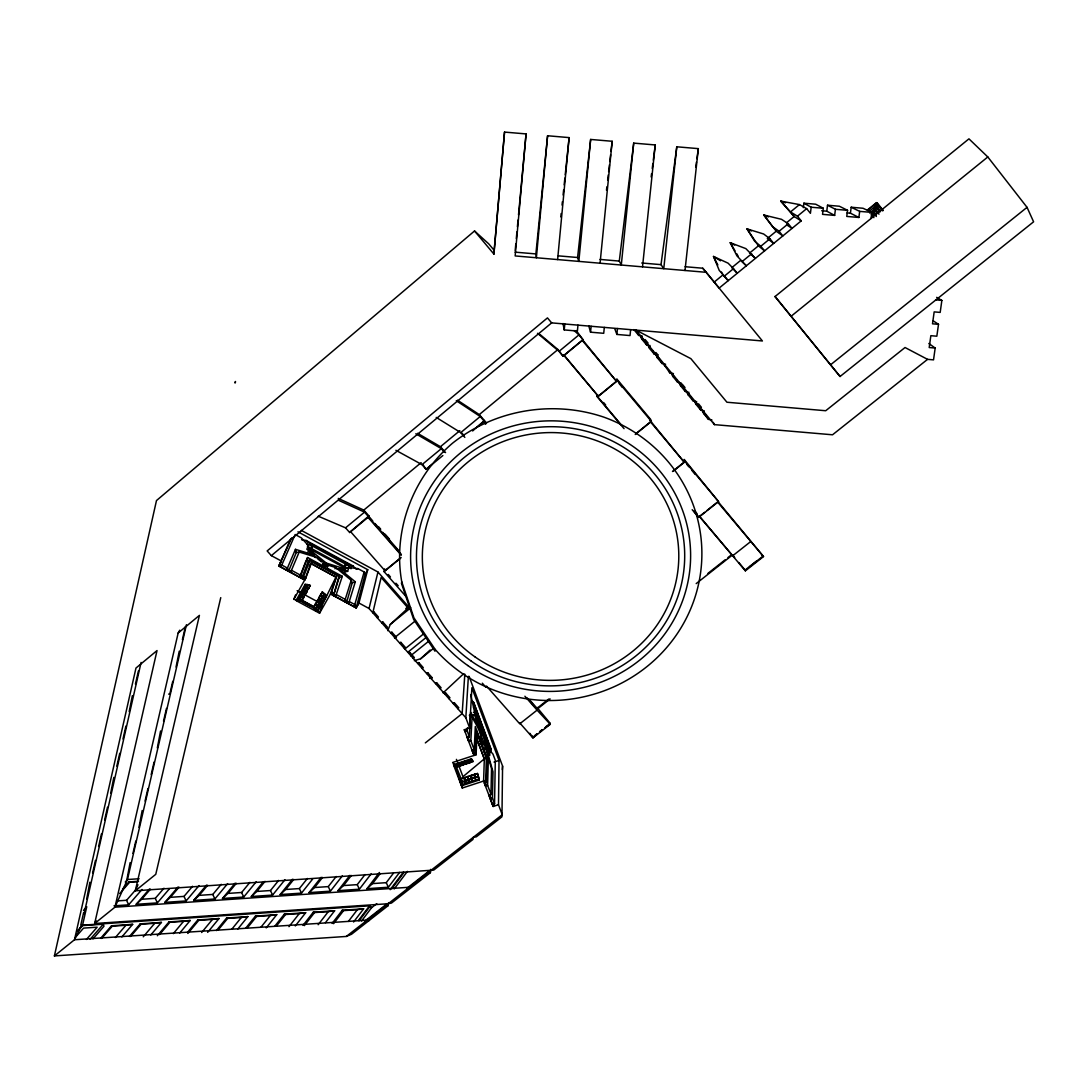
<?xml version="1.0" encoding="UTF-8"?>
<svg xmlns="http://www.w3.org/2000/svg" width="1088" height="1088" viewBox="0 0 1088 1088"><rect width="100%" height="100%" fill="white"/><g stroke="black" fill="none" stroke-linecap="round" stroke-linejoin="round"><path stroke-width="1.5" d="M469.078 676.342L502.574 766.074L501.962 816.816L476.394 836.781L473.198 837.393L472.967 839.446L433.745 870.074L135.306 890.8L199.417 615.373L178.16 633.012L114.934 907.188L94.656 923.508L157.026 650.57L135.973 668.046L74.487 939.746L54.4 955.917L156.482 500.562L474.531 230.969L488.716 243.834L494.183 250.349L493.938 254.116L474.531 230.969M54.4 955.917L346.324 936.442L502.234 814.708L498.494 804.726L499.025 760.444L471.879 687.779L469.649 727.967L464.304 729.735L473.198 753.454L475.347 752.746L476.34 730.606L487.111 759.397L486.458 782.367L484.704 784.067L487.614 785.346L490.974 794.254L489.6 796.946L492.47 798.252L494.55 803.774L493.177 806.466L484.323 783.061L486.458 782.367L485.697 780.354L486.35 758.214L477.047 733.339L476.095 754.773L452.622 762.484L455.07 766.074L462.278 788.025L485.697 780.354M321.953 567.732L323 565.855L307.605 557.505L300.71 575.294L301.634 578.326L308.285 561.027L310.202 559.98L339.102 575.634L333.526 595.558L336.627 594.728L345.63 599.597L346.555 602.63L349.683 601.8L355.259 604.819L356.184 607.838L358.931 603.024L367.744 569.704L297.962 531.814M456.43 759.37L462.958 776.682L484.282 758.894L476.136 737.12L484.323 758.88L483.602 781.048L485.493 786.039L487.614 785.346L488.267 761.124L482.542 745.824L482.678 742.03L479.903 740.37L481.998 738.766L476.041 716.679L473.321 714.694L476.109 715.238L488.376 748.014L488.43 746.082L489.478 747.32L489.083 749.768M319.015 602.67L320.688 604.044L319.015 602.67L320.62 599.828L321.531 600.957L320.729 599.638L322.334 596.795L323.245 597.91L322.442 596.605L324.115 593.654L324.877 593.898L326.495 595.898L317.37 612.054L319.559 613.238L331.568 592.008L333.594 593.11L333.499 595.626L339.102 577.728L342.312 576.327L326.93 567.99L327.923 565.094L335.702 567.569L351.234 580.271L352.213 582.896L346.555 602.63M480.162 744.178C483.847 734.645 475.891 725.084 472.097 716.883L469.309 715.224M474.137 752.162L473.987 755.466L472.083 750.421L474.218 749.714L475.306 726.539L481.073 741.907M476.109 715.238L475.252 709.294L473.538 707.377M346.324 936.442L351.519 934.252L388.117 905.678L388.226 903.734L391.49 903.054L430.345 872.726L430.658 869.38M472.097 716.883L470.832 740.71L474.218 749.714L472.831 752.42L475.347 752.746L476.095 754.773M467.405 727.75L467.201 731.054L469.309 736.658L467.935 739.391L470.832 740.71L468.697 741.418L467.174 737.365L469.309 736.658L470.655 712.205L477.333 724.662L470.696 694.525M472.641 430.957L484.378 420.553M462.278 788.025L462.468 784.774M469.649 727.967L465.827 717.767L468.384 676.41M179.248 651.209L176.052 667.026M464.821 674.166L462.155 713.619L425.326 742.9M160.562 730.973L157.325 747.973M142.174 810.519L138.978 827.302M130.111 862.675L126.942 879.308M132.355 695.694L129.186 711.647M502.316 769.638L502.574 766.074M113.832 777.403L110.718 793.098M301.566 539.73L306.15 540.478L307.632 542.11L351.247 565.801L351.016 568.725L348.106 565.42L310.012 544.734L306.938 544.218M89.855 882.259L86.673 899.137M430.345 872.726L430.508 870.713M494.183 250.349L504.533 132.083L526.062 133.919L515.168 255.938L706.234 272.313L762.402 340.966L551.643 322.878L271.347 555.628L267.158 550.936L547.468 317.9L551.643 322.878M493.938 254.116L504.533 132.083M515.195 250.458L515.821 243.698M516.297 238.626L516.922 231.88M517.398 226.807L518.024 220.048M518.5 214.989L526.062 133.919M547.59 135.755L536.384 257.747L535.881 253.926L547.59 135.755L569.119 137.605L557.614 259.57M577.973 325.135L577.402 331.051L564.237 329.922L564.808 324.006M590.648 139.441L578.83 261.392L577.578 257.502L590.648 139.441L612.177 141.277L600.059 263.214M604.316 327.393L603.718 333.309L590.553 332.18L591.138 326.264M633.719 143.113L621.289 265.023L619.29 261.079L633.719 143.113L655.248 144.949L642.518 266.846M630.646 329.65L630.034 335.566L616.882 334.438L617.481 328.522M560.796 216.906L561.15 213.534M562.034 205.088L562.387 201.715M563.094 194.97L563.625 189.91M564.155 184.851L564.876 178.092M565.23 174.719L569.119 137.605M676.79 146.798L663.762 268.668L661.014 264.642L676.79 146.798L698.333 148.634L684.991 270.49M606.478 190.169L606.873 186.796M607.662 180.05L608.246 174.991M608.641 171.618L609.43 164.873M609.824 161.514L610.613 154.768M611.007 151.395L612.177 141.277M435.173 649.427L434.969 651.168L413.658 619.48L401.458 583.386L401.758 581.835C392.632 530.4 412.855 476.993 452.458 443.251C494.714 409.646 552.677 399.826 603.772 417.112A151.368 146.241 -3.6 0 1 674.315 637.894A151.368 146.241 -3.6 0 1 435.173 649.427L413.93 617.821L401.758 581.835M803.311 207.658L803.855 203.198L815.687 204.204L823.29 208.257L822.542 214.35L834.646 215.397L835.421 209.29L827.519 205.224L826.771 211.181L834.646 215.397M803.855 203.198L811.172 207.223L810.424 213.316L806.67 208.638L799.462 204.585L780.749 201.103L794.145 216.512L801.217 220.864L719.141 288.089L702.739 268.219L685.086 266.71M234.994 383.017L235.13 381.97M235.389 382.527L235.511 381.494M651.154 176.963L651.576 173.59M652.229 168.531L652.882 163.486M653.303 160.113L655.248 144.949M827.519 205.224L839.351 206.23L847.552 210.324L846.763 216.43L858.881 217.464L859.67 211.371L851.183 207.237L850.422 213.194L858.881 217.464M851.183 207.237L863.015 208.257L871.801 212.405L870.998 218.498L873.963 212.418L873.079 212.01L875.092 209.263L874.222 208.855L876.207 206.135L875.337 205.741L877.322 203.021L876.452 202.64L867.408 209.998M388.117 905.678L388.538 902.618M695.749 167.144L696.442 162.098M696.918 158.726L698.333 148.634M928.826 343.482L935.177 348.051L933.531 359.87L927.561 359.353L905.039 347.521L825.71 410.734L726.934 402.234L690.866 358.646L635.922 330.099L714.462 424.633L832.524 434.792L927.561 359.353M933.314 320.906L938.509 324.319L936.836 336.206L930.852 335.689L929.206 347.548L935.177 348.051M936.659 297.35L941.854 300.451L940.182 312.406L934.17 311.889L932.511 323.816L938.509 324.319M490.838 751.849L491.232 749.414L473.647 702.413L471.947 700.509M648.87 345.25L646.544 344.828L641.702 339.007L642.219 336.056L638.738 335.43L633.882 329.596M387.736 630.659L390.293 624.403L408.095 608.042L408.354 606.533L377.958 572.016L301.322 530.386M665.611 364.235L662.116 363.569L657.302 357.775L657.832 354.851L654.337 354.212L649.509 348.405L650.026 345.467M395.91 450.31L422.008 464.63L426.115 469.363L423.205 464.998M679.973 382.69L677.634 382.242L672.833 376.462L673.39 373.578L669.882 372.912L663.585 364.018L665.475 366.316M687.711 392.006L685.358 391.544L680.571 385.778L681.142 382.922M695.422 401.295L693.083 400.833L688.296 395.08L688.881 392.238M703.134 410.57L700.781 410.094L696.021 404.355L696.606 401.526M712.001 420.077L708.465 419.342L703.705 413.617L704.303 410.815M80.77 925.194L83.558 912.873M92.63 872.889L95.458 860.404M98.614 846.478L101.456 833.911M104.638 819.876L107.508 807.228M116.824 766.129L119.734 753.304M122.985 738.983L125.909 726.063M135.429 684.121L138.394 671.01M84.048 913.879L141.086 662.429M77.969 930.906L82.402 925.874L86.754 906.726L83.463 910.438M132.94 853.4L135.796 841.065M145.058 801.04L147.941 788.542M151.178 774.602L154.088 762.022M163.526 721.181L166.478 708.424M172.747 681.346L169.769 694.185L168.626 694.09M182.39 639.662L185.395 626.647M186.429 624.743L127.459 879.539L114.934 907.188L409.319 887.264M406.123 596.646L384.091 571.622L384.73 568.874M220.755 597.638L155.761 874.33L135.306 890.8L137.945 884.762M465.827 717.767L369.05 608.505L377.958 572.016M367.744 569.718L365.146 574.274L356.157 607.893L332.493 595.068L333.581 593.137L331.554 592.035L336.954 575.171L311.957 561.626L309.373 566.535M348.799 567.501L347.63 571.363L344.746 571.853L345.889 568.113L348.799 567.501L357.938 568.616L364.126 571.975L354.171 606.75M336.396 568.738L339.334 568.725L355.314 581.794L348.582 603.731M351.234 580.271L344.529 601.528M318.254 516.202L345.535 527.843L349.656 532.508L368.642 516.827L368.914 515.902L363.8 510.082L338.273 498.413M401.091 557.491L384.948 570.697L350.526 531.597L368.914 515.902M342.312 576.327L335.539 596.659M344.746 571.853L344.257 567.664L311.331 549.794L308.584 550.038L309.278 548.243L308.312 545.523L301.39 537.907L295.161 534.521L280.894 567.106M344.257 567.664L345.318 569.976L345.073 565.039L348.106 565.42M299.091 600.658L293.828 599.352L305.782 578.068L311.957 561.626L336.94 575.185L330.48 593.939L356.184 607.838L358.945 603.024L369.05 608.505M349.656 532.508L349.955 531.57M319.559 613.238L322.47 604.37L336.94 575.185M324.142 568.126L326.318 563.04L310.964 550.746L307.863 551.847M323 565.855L324.02 562.972L317.247 557.559L299.159 552.038L296.262 552.568L288.551 571.241L291.679 570.411L300.71 575.294L299.622 577.238M290.51 539.24L278.841 566.032L304.708 579.986L310.91 563.489L335.893 577.034M293.828 599.352L295.487 595.027M310.012 544.734L312.31 547.264L310.733 550.528M300.206 575.756L305.973 560.864M309.93 552.609L311.331 549.794L309.93 552.609L316.39 557.79M308.312 545.523L306.857 549.236L314.092 555.03L315.642 557.478M299.159 552.038L290.591 572.342M314.092 555.03L295.46 549.331L286.511 570.139M291.652 537.921L278.841 566.032M96.002 920.652L94.656 923.508L388.226 903.734M80.77 926.69L74.487 939.746L367.227 920.122M178.16 633.012L179.724 630.21M308.271 561.041L310.202 559.98L302.668 578.884L278.854 566.005L281.561 561.136L271.347 555.628M307.605 557.505L306.544 559.382L309.346 560.905M302.668 578.884L303.742 576.966L305.782 578.068L304.708 579.986M296.045 600.549L305.13 584.351L307.414 584.46L308.081 584.99L306.435 587.942L304.368 587.547L306.326 588.132L304.722 590.988L303.43 590.934L304.613 591.178L303.008 594.021L301.73 593.966L302.899 594.225L301.308 597.067L299.241 596.673M324.115 593.654L325.475 595.354L316.35 611.497L297.051 601.093L306.15 584.895L308.081 584.99M300.016 597.013L301.199 597.258L299.54 600.195L298.874 599.665L301.158 599.746M306.326 588.132L305.646 587.602L304.042 590.458L304.722 590.988M300.846 596.564L302.328 593.912A6.229 1.809 29.2 0 1 304.926 594.524L303.77 597.434A6.229 1.809 29.2 0 0 301.172 596.822L300.846 596.564A6.229 1.809 29.1 0 1 301.199 596.578M305.755 587.819L304.259 590.485A6.229 1.795 29.2 0 1 306.857 591.097L308.339 588.445A6.229 1.782 29.2 0 0 305.755 587.819L306.095 588.091A6.229 1.782 29.2 0 1 308.679 588.717M299.472 599.869L300.968 597.217A6.229 1.822 29.2 0 1 303.552 597.815L302.07 600.467A6.229 1.822 29.1 0 0 299.472 599.869L299.132 599.597A6.229 1.822 29.1 0 1 301.73 600.195L302.07 600.467M301.172 596.822L302.668 594.17A6.229 1.809 29.2 0 1 305.266 594.782M302.886 593.79L304.382 591.138A6.229 1.795 29.2 0 1 306.966 591.75L305.483 594.402A6.229 1.809 29.2 0 0 302.886 593.79L302.546 593.518A6.229 1.809 29.2 0 1 305.143 594.13L305.483 594.402M306.095 588.091L304.599 590.743A6.229 1.795 29.2 0 1 307.183 591.369M307.795 585.045L306.313 587.71A6.229 1.782 29.2 0 1 308.897 588.322L310.053 585.398A6.242 1.782 29.2 0 0 307.469 584.786L307.795 585.045A6.242 1.782 29.2 0 1 310.393 585.67M297.051 601.093L300.859 601.229L301.403 600.263L314.242 607.186L317.914 611.089M301.73 600.195L303.552 597.815M302.002 596.727A6.229 1.809 29.1 0 1 303.443 597.162L304.926 594.524M305.143 594.13L306.966 591.75M306.857 591.097L308.339 588.445M305.973 587.438A6.229 1.782 29.2 0 1 308.557 588.064L310.053 585.398M322.959 564.849L324.02 562.972L325.026 565.597L327.855 566.494M325.271 564.903L326.318 563.04L343.958 568.657M315.221 604.112A6.229 1.809 29.2 0 1 317.342 606.057L315.846 608.695A6.215 1.822 29.2 0 0 313.738 606.764L315.615 604.234A6.229 1.809 29.2 0 1 317.737 606.179M316.934 601.093A6.229 1.809 29.2 0 1 319.056 603.024L317.56 605.676A6.229 1.809 29.2 0 0 315.438 603.731L317.315 601.215A6.229 1.809 29.2 0 1 319.437 603.146M318.648 598.06A6.229 1.795 29.2 0 1 320.77 599.991L319.274 602.643A6.229 1.809 29.2 0 0 317.152 600.698L319.029 598.182A6.229 1.795 29.2 0 1 320.443 599.338M320.362 595.027A6.229 1.782 29.2 0 1 322.483 596.958L320.987 599.61A6.229 1.795 29.2 0 0 318.866 597.666L320.742 595.15A6.229 1.782 29.2 0 1 322.619 596.782M322.075 591.981A6.229 1.768 29.2 0 1 324.197 593.912L322.701 596.564A6.229 1.782 29.2 0 0 320.579 594.633L322.456 592.117A6.229 1.768 29.2 0 1 324.591 594.034M316.118 608.668A6.215 1.822 29.2 0 0 314.119 606.886L315.615 604.234M317.941 605.798A6.229 1.809 29.2 0 0 315.833 603.854L317.315 601.215M321.504 599.882L320.729 599.638A6.229 1.795 29.2 0 1 321.15 600.114L319.654 602.766A6.229 1.809 29.2 0 0 317.533 600.821L319.029 598.182M318.866 597.666L320.742 595.15M320.579 594.633L322.456 592.117M316.35 611.497L313.698 608.151L314.242 607.186M317.968 606.138L317.193 605.894L315.534 608.831L316.309 609.076M317.193 605.894L318.104 607.022L317.302 605.703L318.906 602.861L320.579 604.234L318.906 602.861M319.79 602.915L321.395 600.073L320.62 599.828M332.493 595.068L333.581 593.137M334.927 568.738L335.702 567.569M488.893 750.992L490.552 748.612L473.647 702.413M873.093 215.56L874.29 213.901L876.37 216.512M394.223 888.923L407.429 871.366M390.17 889.685L403.349 872.182M391.775 888.719L403.988 872.508M359.094 920.747L370.138 906.168L371.552 907.732L361.542 920.992M379.386 872.494L367.01 888.692L388.375 887.237L399.582 872.399M353.6 922.012L363.623 908.806L342.258 910.248L332.112 923.454M367.01 888.692L372.504 883.606L386.24 882.667L393.421 873.202M358.428 920.475L369.512 905.842L371.552 907.732L376.774 903.652M348.391 921.427L357.354 909.69L363.623 908.806M372.504 883.606L380.229 873.501M333.554 923.671L343.59 910.615L357.354 909.69M349.955 875.31L338.028 890.65L359.366 889.209L371.144 873.868M325.462 922.651L334.628 910.765L313.29 912.206L302.967 925.412M338.028 890.65L343.522 885.564L357.245 884.639L365.038 874.534M318.172 924.705L328.29 911.635L334.628 910.765M343.522 885.564L351.383 875.459M321.205 877.268L309.087 892.609L330.398 891.167L342.38 875.826M304.354 925.63L314.541 912.56L328.29 911.635M309.087 892.609L314.582 887.536L328.277 886.598L336.206 876.493M295.31 925.929L305.674 912.71L284.362 914.151L274.924 926.038M288.986 926.65L299.268 913.594L305.674 912.71M314.582 887.536L322.565 877.418M292.495 879.213L280.174 894.567L301.471 893.126L312.623 879.063M276.216 926.269L285.546 914.518L299.268 913.594M266.22 927.874L276.746 914.654L255.462 916.096L245.874 927.996M280.174 894.567L285.682 889.494L299.363 888.57L307.414 878.451M260.875 927.302L270.286 915.538L276.746 914.654M285.682 889.494L293.787 879.376M262.779 882.45L251.301 896.526L272.571 895.084L284.947 879.73M247.098 928.227L256.578 916.463L270.286 915.538M237.687 929.166L247.86 916.599L226.603 918.041L216.322 930.594M251.301 896.526L256.809 891.453L270.477 890.528L278.65 880.41M231.785 929.247L241.332 917.497L247.86 916.599M256.809 891.453L265.05 881.334M235.185 883.116L222.469 898.47L243.712 897.042L256.278 881.688M218.022 930.172L227.65 918.408L241.332 917.497M207.645 932.362L219.014 918.544L197.771 919.972L187.326 932.538M222.469 898.47L227.977 893.411L241.618 892.486L249.927 882.354M201.647 932.511L212.432 919.442L219.014 918.544M227.977 893.411L236.354 883.279M206.584 885.061L193.678 900.429L214.88 898.987L227.65 883.633M187.884 933.436L198.75 920.353L212.432 919.442M179.71 933.055L190.196 920.489L168.994 921.917L157.325 935.734M193.678 900.429L199.172 895.356L212.799 894.431L221.245 884.313M173.291 933.64L183.546 921.373L190.196 920.489M199.172 895.356L207.686 885.238M178.024 887.006L164.914 902.374L186.102 900.946L199.063 885.578M159.555 934.565L169.891 922.298L183.546 921.373M150.77 934.986L161.418 922.42L140.23 923.848L129.472 936.414M164.914 902.374L170.408 897.314L184.022 896.39L192.603 886.258M143.249 936.809L154.714 923.318L161.418 922.42M170.408 897.314L179.044 887.182M130.574 936.496L141.073 924.242L154.714 923.318M149.491 888.95L136.19 904.318L157.352 902.89L169.415 888.801M121.87 936.931L132.668 924.351L111.52 925.779L100.599 938.359M136.19 904.318L141.685 899.259L155.285 898.334L163.989 888.216M115.342 937.53L125.909 925.262L132.668 924.351M141.685 899.259L150.457 889.127M113.995 905.828L128.629 904.835L141.984 889.467M101.633 938.441L112.282 926.174L125.909 925.262M90.141 939.298L103.319 924.202L103.972 926.282L93.01 938.862M117.531 900.905L126.575 900.279L136.517 888.882M86.414 939.461L97.145 927.194L83.545 928.105L75.983 936.7M122.454 889.222L128.874 881.919L138.53 881.266M119.666 893.602L129.676 882.205L138.094 881.634M77.738 930.662L82.171 925.63L103.319 924.202M125.283 882.014L127.459 879.539L139.128 878.737M443.088 692.893L463.719 673.662M414.338 660.702L420.675 658.743L430.1 650.012M363.8 510.082L421.165 462.645M417.561 433.296L440.45 446.692L459.83 430.671M457.436 400.18L479.278 414.582L557.926 349.547L563.135 356.225L583.059 339.782L576.232 330.507M345.535 527.843L364.534 512.135L368.642 516.827M422.008 464.63L441.334 448.65L444.421 452.227M436.22 417.411L460.741 432.616L480.23 416.5L484.337 421.301M537.499 333.295L559.042 351.356L578.952 334.886L583.059 339.782M563.026 355.613L563.856 354.919L598.25 396.182L616.474 381.262L582.923 340.299M426.972 468.466L432.031 464.304M477.156 427.04L483.521 421.777L485.67 424.279M426.115 469.363L442.87 455.546M799.462 204.585L790.473 211.956L780.749 201.103L785.536 202.83M714.095 282.173L722.922 274.938L721.48 272.095M749.51 253.137L758.404 245.834L764.565 250.893L760.798 246.255L754.732 241.305L747.007 228.888L763.64 233.988L769.937 238.762L773.69 243.399L767.312 238.53L776.234 231.214L782.843 235.906L779.09 231.254L772.575 226.658L763.844 215.016L781.51 219.314L788.27 223.734L792.023 228.385L786.556 224.767M786.461 222.822L794.145 216.512L790.473 211.956L797.463 216.186L801.217 220.864M733.502 268.641L728.09 263.174L713.497 256.455L719.25 270.436L724.431 276.066L733.502 268.641L737.256 273.251L731.775 267.689L740.629 260.413L746.341 265.812L736.957 255.898L730.225 242.692L745.838 248.608L755.439 258.359L750.693 254.184M742.587 261.188L751.686 253.722M760.798 246.255L769.937 238.762M779.09 231.254L788.27 223.734M797.463 216.186L806.67 208.638M597.162 395.842L597.992 395.162M598.128 395.665L597.285 396.358L621.697 425.381M384.091 571.622L400.547 558.158M624.05 428.658L597.462 397.052L617.372 380.759L616.787 378.95L650.624 419.37L651.386 421.396L635.229 434.493M377.332 617.848L378.406 616.978L373.891 611.891L372.817 612.762L381.14 577.456L408.095 608.042M867.83 210.202L876.887 202.83M869.421 211.099L875.772 205.931L878.9 209.875M869.734 213.071L874.657 209.059L877.798 213.017M871.216 214.091L873.528 212.214L875.622 214.866M775.05 296.548L968.946 138.842L987.809 156.958L1027.045 207.346L1033.6 221.802L840.058 376.502L775.05 296.548L840.058 376.502M381.847 622.948L382.908 622.078L387.41 627.164L386.349 628.034M405.756 608.641L408.354 606.533M390.293 624.403L410.788 607.757M636.167 433.459L650.474 421.872L684.175 462.114L672.479 471.512M390.85 633.107L391.911 632.25L396.413 637.323L395.338 638.18M791.52 315.928L987.809 156.958M394.454 637.786L415.358 620.854M399.826 643.253L400.901 642.382L405.375 647.455L404.314 648.312M404.682 649.128L423.123 634.236M408.177 651.97L425.367 638.098M408.789 653.371L409.863 652.514L414.338 657.56L413.263 658.417M410.625 655.778L429.012 640.954M420.675 658.743L433.486 648.421M417.738 663.462L418.798 662.606L423.259 667.651L422.198 668.508M673.173 471.24L685.1 461.666L684.162 459.435L718.529 501.582L698.673 517.398L692.199 509.701M426.659 673.54L427.72 672.683L432.181 677.715L431.106 678.572M830.974 364.466L1027.045 207.346M435.554 683.59L436.628 682.747L441.075 687.766L440.001 688.609M444.448 693.627L445.509 692.77L449.942 697.775L448.882 698.632M453.302 703.637L454.376 702.78L458.796 707.785L457.735 708.628M704.589 512.353L699.394 516.487L745.375 570.833L763.518 556.566L717.767 501.337M707.186 510.286L717.577 502.003L763.518 556.566M548.76 699.04L537.023 708.315L537.05 709.226L550.12 698.918M707.934 573.39L725.247 559.722M727.913 557.614L730.578 555.506M696.198 583.603L732.224 555.179L699.135 515.821M519.738 722.908L532.943 737.909L550.27 724.295L537.091 710.138L519.751 723.833L486.472 686.038M732.537 555.9L750.706 541.566M534.249 735.923L536.901 733.829M539.566 731.734L542.218 729.64M546.217 726.498L550.202 723.357L536.982 707.404M745.375 570.833L745.049 570.085L756.69 560.932M537.118 733.829L533.338 737.419L532.018 735.923M539.662 731.843L542.205 729.844M544.748 727.845L549.862 724.431M749.51 566.766L762.81 556.308L761.722 555.193M364.711 921.237L386.675 904.087M406.844 888.338L428.903 871.121M308.584 550.038L311.766 548.678L344.61 566.522M356.089 569.337L357.938 568.616M352.213 582.896L355.314 581.794M479.944 739.446L481.998 738.766L488.308 750.842L476.041 716.679M453.438 764.674L471.322 758.812L472.355 760.417L465.664 761.872M455.668 765.408L455.722 765.626A6.161 0.87 72.2 0 1 456.674 767.108L459.598 766.142A6.161 0.857 72.2 0 0 458.66 764.66L458.116 763.572L459.041 764.796L462.182 763.762L461.475 762.457L462.006 763.558A6.161 0.857 72.1 0 1 462.944 765.054L460.02 766.006A6.161 0.857 72.2 0 0 459.082 764.524L462.006 763.558M458.946 764.075L465.542 762.661L465.052 761.287M468.411 760.186L468.901 761.559L462.305 762.974M475.742 779.688L475.089 777.39L478.339 776.329L478.91 778.994L461.067 784.829L453.832 765.68L472.097 759.519M469.01 760.77L471.947 759.805A6.161 0.816 72.1 0 1 472.872 761.301L470.07 762.715A6.161 0.83 72.1 0 0 469.146 761.219L469.078 761.002M455.722 765.626L458.66 764.66M465.786 762.321L468.724 761.355A6.161 0.83 72.1 0 1 469.649 762.851L466.711 763.817A6.161 0.843 72.1 0 0 465.786 762.321L465.732 762.103M469.146 761.219L472.083 760.254A6.161 0.816 72.1 0 1 472.994 761.75M458.116 763.572L458.823 764.864L455.586 765.925L454.512 764.334L456.239 766.496L461.23 779.185L459.993 779.579L461.067 784.829M456.239 766.496L453.832 765.68M455.79 765.367A6.161 0.87 72.2 0 1 456.538 766.659L459.598 766.142M459.218 764.361A6.161 0.857 72.2 0 1 459.884 765.558L462.944 765.054M462.563 763.259A6.161 0.857 72.1 0 1 463.243 764.456L466.167 763.504L463.366 764.905A6.161 0.857 72.1 0 0 462.441 763.422L465.365 762.457A6.161 0.843 72.1 0 1 466.29 763.953M465.922 762.158A6.161 0.843 72.1 0 1 466.589 763.354L469.649 762.851M469.268 761.056A6.161 0.83 72.1 0 1 469.934 762.266L472.872 761.301M484.282 758.894L486.35 758.214M494.02 762.09L499.025 760.444M461.938 782L461.87 781.878A6.161 0.87 72.2 0 0 461.04 778.682L464.1 778.002A6.161 0.857 72.2 0 1 464.93 781.184L464.794 780.912A6.161 0.857 72.2 0 0 463.964 777.73M464.386 777.594L467.446 776.9A6.161 0.857 72.2 0 1 468.289 780.082L465.365 781.048A6.161 0.857 72.2 0 0 464.535 777.852L464.386 777.594A6.161 0.857 72.2 0 1 465.215 780.776L468.289 780.082M467.731 776.492L470.791 775.798A6.161 0.843 72.2 0 1 471.634 778.994L468.71 779.946A6.161 0.843 72.2 0 0 467.881 776.764L467.731 776.492A6.161 0.843 72.2 0 1 468.574 779.688L471.634 778.994M474.001 774.438A6.161 0.83 72.1 0 1 474.844 777.634L471.92 778.586A6.161 0.843 72.2 0 0 471.077 775.404L474.15 774.71A6.161 0.83 72.1 0 1 474.98 777.893M474.436 774.302L474.572 774.574A6.161 0.83 72.1 0 1 475.402 777.757L475.266 777.485A6.161 0.83 72.1 0 0 474.436 774.302L477.496 773.609A6.161 0.816 72.1 0 1 478.339 776.791L478.19 776.533A6.161 0.816 72.1 0 0 477.36 773.35M461.04 778.682L464.1 778.002M464.535 777.852L467.446 776.9M467.881 776.764L470.791 775.798M471.077 775.404L474.15 774.71M474.572 774.574L477.496 773.609M465.106 781.279L461.87 782.326M465.038 780.681L468.452 780.178L465.038 780.681L465.474 783.047L464.821 780.749M468.384 779.579L471.798 779.076L468.384 779.579L468.819 781.959L468.18 779.647M472.382 780.79L471.743 778.478L475.157 777.988M461.87 781.878L464.794 780.912M475.266 777.485L478.19 776.533M461.448 785.835L479.278 780.001L478.611 776.859L475.089 777.39M465.188 782.517L465.324 781.198M468.547 781.429L468.67 780.11M471.526 778.546L472.11 780.259M474.871 777.458L475.47 779.158M372.953 612.19L373.891 611.891M490.348 798.946L492.47 798.252L493 771.827L486.758 749.822L484.554 748.027M492.429 804.467L494.55 803.774L495.298 760.294L492.986 754.134L489.845 750.394L489.722 755.494L486.758 749.822M498.494 804.726L493.177 806.466L488.838 794.947L490.974 794.254L491.531 768.74L485.452 747.347L482.678 742.03M312.31 547.264L309.278 548.243L307.346 546.108M381.97 622.363L382.908 622.078M390.959 632.522L391.911 632.25M399.935 642.654L400.901 642.382M278.854 566.005L281.982 565.162L287.599 568.194L288.551 571.241M408.884 652.773L409.863 652.514M417.819 662.85L418.798 662.606M426.741 672.928L427.72 672.683M429.678 678.3L432.181 677.715M435.635 682.965L436.628 682.747M444.502 692.988L445.509 692.77M453.356 702.984L454.376 702.78M327.923 565.094L325.026 565.597L322.565 563.625M81.478 925.235L369.512 905.842M304.477 587.343L306.435 587.942M304.368 587.547L305.646 587.602M811.172 207.223L823.29 208.257M835.421 209.29L847.552 210.324M859.67 211.371L871.801 212.405M821.712 210.746L826.771 211.181M847.049 212.908L850.422 213.194M515.032 252.144L535.881 253.926M558.334 255.857L577.578 257.502M600.046 259.42L619.29 261.079M641.757 262.997L661.014 264.642M941.854 300.451L935.598 299.798M348.459 568.426L345.889 568.113L345.073 565.039M351.247 565.801L353.206 566.046L355.137 568.235M342.258 910.248L343.59 910.615M313.29 912.206L314.541 912.56M301.09 600.141L296.575 599.583M284.362 914.151L285.546 914.518M317.302 605.703L318.077 605.948M339.334 568.725L347.63 571.363M322.442 596.605L323.218 596.85M255.462 916.096L256.578 916.463M128.874 881.919L129.676 882.205M226.603 918.041L227.65 918.408M473.43 712.354L476.19 713.374M197.771 919.972L198.75 920.353M768.414 216.92L763.844 215.016L776.234 231.214M168.994 921.917L169.891 922.298M338.259 500.181L364.534 512.135M140.23 923.848L141.073 924.242M751.359 230.955L747.007 228.888L758.404 245.834M111.52 925.779L112.282 926.174M305.13 584.351L306.15 584.895M325.475 595.354L326.495 595.898M297.146 590.702L300.125 592.307M304.599 594.728L318.009 601.963M302.505 600.481L313.358 606.329M303.321 602.167L310.107 605.826M300.859 601.229L313.698 608.151M734.672 245.099L730.225 242.692L735.026 250.879M306.15 540.478L353.206 566.046M312.174 561.041L339.089 575.661L339.116 577.755M310.896 563.502L335.866 577.075M415.82 433.772L441.334 448.65M720.528 260.78L713.497 256.455L717.849 264.982M456.294 400.738L480.23 416.5M304.382 591.138L304.042 590.866A6.229 1.795 29.2 0 1 306.639 591.478M317.696 558.824L321.477 561.857M540.042 334.519L557.926 349.547M464.834 761.355L465.542 762.661M574.029 330.507L578.952 334.886M472.355 760.417L471.322 758.812M722.922 274.938L728.198 280.677L724.431 276.066M367.377 919.156L368.832 920.734M482.31 683.182L485.67 687.004M388.253 574.45L390.456 576.953M395.964 583.209L398.167 585.711M378.447 526.592L380.664 529.108M385.084 534.154L389.504 539.199M368.315 515.902L372.735 520.948M374.952 523.478L380.487 529.788M382.704 532.318L399.31 551.249M530.386 700.754L535.908 707.05M368.111 516.569L401.377 554.486M527.095 697.87L537.05 709.226M367.921 517.235L401.227 555.206M524.906 696.238L537.091 710.138M440.45 446.692L445.563 452.608M461.87 433.051L463.91 435.431M460.741 432.616L464.848 437.39M702.739 268.219L706.234 272.313M479.278 414.582L486.526 423.069M483.63 420.158L485.833 422.742M598.25 396.182L563.938 355.368L582.175 340.313L616.474 381.262M603.568 402.492L605.69 405.022M695.082 511.36L697.245 513.917M693.994 511.36L698.673 517.398M559.042 351.356L563.135 356.225M617.372 380.759L651.386 421.396M685.1 461.666L718.529 501.582M619.181 383.602L622.35 387.396M649.862 420.254L684.175 462.114M686.65 464.168L688.799 466.738M692.009 470.587L695.232 474.422M490.552 748.612L491.232 749.414M645.143 339.578L648.081 343.114M655.874 352.512L657.832 354.851M682.108 384.078L685.005 387.573M698.523 403.852L701.42 407.334M643.307 339.619L640.424 336.165L641.702 339.007M650.066 347.766L648.162 345.467L649.509 348.405M659.695 359.339L655.874 354.756L657.302 357.775M675.063 377.849L671.269 373.266L672.833 376.462M680.83 384.785L678.939 382.5L680.571 385.778M691.315 397.406L686.582 391.721L688.296 395.08M697.068 404.328L694.226 400.914L696.021 404.355M702.794 411.223L708.465 419.342M529.87 733.285L532.943 737.909M732.632 555.002L734.699 557.518M738.834 562.55L745.049 570.085M876.289 214.989L874.222 212.391L875.418 210.732L877.486 213.33M873.963 212.418L875.922 214.894M873.079 212.01L875.038 214.472M871.937 215.193L873.909 217.668M877.322 203.021L883.13 210.338M876.452 202.64L881.729 209.29M882.762 210.922L877.649 204.49L876.466 206.108L880.559 211.262M876.207 206.135L880.097 211.031M875.337 205.741L880.192 211.847M879.621 211.48L876.547 207.59L875.35 209.236L878.438 213.112M875.092 209.263L878.995 214.186M874.222 208.855L877.146 212.541M314.174 608.029L315.765 610.042M736.63 253.599L738.222 256.333M713.225 422.334L714.462 424.633M701.855 410.094L703.705 413.617M699.557 407.769L700.781 410.094M691.9 398.548L693.083 400.833M684.243 389.314L685.358 391.544M676.546 380.066L677.634 382.242M668.848 370.804L669.882 372.912M660.647 360.495L662.116 363.569M652.936 351.22L654.337 354.212M386.24 882.667L388.375 887.237M357.245 884.639L359.366 889.209M328.277 886.598L330.398 891.167M299.363 888.57L301.471 893.126M270.477 890.528L272.571 895.084M241.618 892.486L243.712 897.042M645.211 341.918L646.544 344.828M212.799 894.431L214.88 898.987M184.022 896.39L186.102 900.946M155.285 898.334L157.352 902.89M126.575 900.279L128.629 904.835M364.126 571.975L365.16 574.26M637.486 332.602L638.738 335.43M462.509 785.495L461.054 779.226M478.91 778.994L479.278 780.001M475.252 709.294L489.478 747.32M614.761 328.739L616.882 334.438M468.629 760.662L468.901 761.559M462.142 762.783L462.4 763.694M588.717 325.72L590.553 332.18M596.986 395.162L597.462 397.052M295.46 549.331L296.262 552.568M562.986 323.517L564.237 329.922M550.202 723.357L550.27 724.295M320.96 594.755A6.229 1.782 29.2 0 1 322.538 596.074M319.246 597.788A6.229 1.795 29.2 0 1 320.661 598.958M320.974 599.27A6.229 1.795 29.2 0 1 321.368 599.733M458.524 764.211A6.161 0.857 72.2 0 1 459.462 765.694M468.71 761.029A6.161 0.83 72.1 0 1 469.513 762.402M300.791 596.958A6.229 1.809 29.1 0 1 303.226 597.557M462.006 763.232A6.161 0.857 72.1 0 1 462.808 764.606M471.226 775.662A6.161 0.843 72.2 0 1 472.056 778.845M461.19 778.954A6.147 0.87 72.2 0 1 461.91 781.66M465.351 762.13A6.161 0.843 72.1 0 1 466.167 763.504M470.655 775.54A6.161 0.843 72.2 0 1 471.498 778.722M467.31 776.642A6.161 0.857 72.2 0 1 468.139 779.824M310.202 559.98L309.155 561.843L310.202 559.98M303.742 576.966L301.662 578.34L303.742 576.966M467.201 731.054L465.066 731.762L464.304 729.735L467.201 731.054M474.803 656.744A128.248 123.882 -3.5 0 0 678.042 569.35A128.248 123.882 -3.5 0 0 498.834 443.319A128.248 123.882 -3.5 0 0 474.803 656.744M467.731 665.502A140.026 135.266 -3.5 0 0 689.778 570.357A140.026 135.266 -3.5 0 0 494.306 432.494A140.026 135.266 -3.5 0 0 467.731 665.502M471.281 661.123A134.137 129.567 -3.5 0 0 683.903 569.854A134.137 129.567 -3.5 0 0 496.563 437.906A134.137 129.567 -3.5 0 0 471.281 661.123"/></g></svg>
